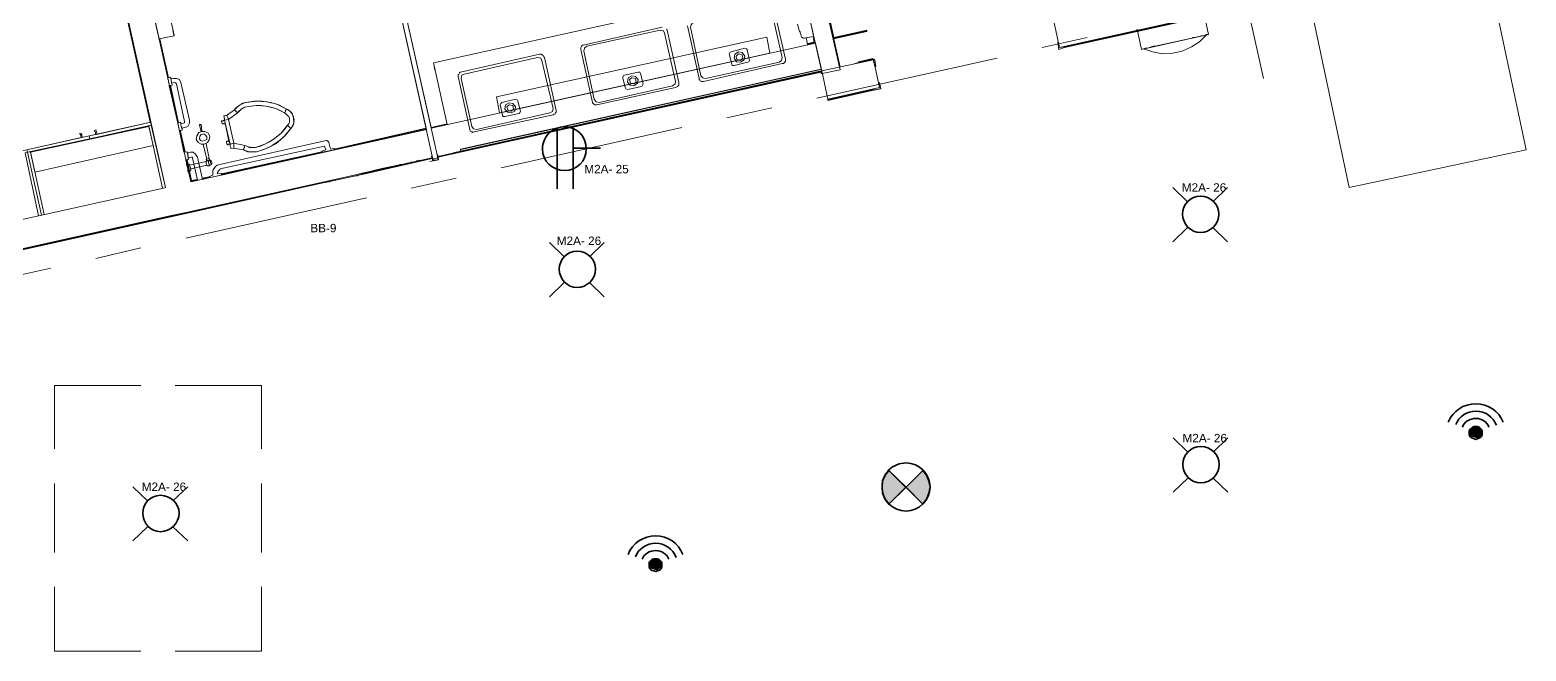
# Model space of a CAD drawing. Header units: millimetres. Extents: x 0.7 to 36.3, y 0.7 to 47.9.
# Drawn here: x 23.461 to 27.508, y 9.896 to 11.575 of the extents above; entities that cross this region are included whole.
import ezdxf

# ---------------------------------------------------------------- set-up
doc = ezdxf.new("R2010")
doc.units = ezdxf.units.MM
doc.header["$LTSCALE"] = 0.007
doc.layers.add('PDF2_Geometry', color=7, linetype='Continuous')
doc.layers.add('PDF_Text', color=7, linetype='Continuous')
for name, color, linetype, true_color in [('PDF2_Solid Fills', 7, 'Continuous', 0x7f7f7f), ('PDF_Geometry', 7, 'Continuous', 0x777777), ('PDF_Solid Fills', 7, 'Continuous', 0xffffff)]:
    doc.layers.add(name, color=color, linetype=linetype, true_color=true_color)
doc.styles.add('PDF Arial', font='arial.ttf')

msp = doc.modelspace()

# ---------------------------------------------------------------- hatches: boundary and pattern name
at = {"layer": 'PDF2_Solid Fills', "transparency": 33554559}
for points in [[(25.8305, 10.3414), (25.7872, 10.3847), (25.7839, 10.3847), (25.7672, 10.358), (25.7655, 10.3414), (25.7739, 10.3064), (25.7855, 10.2964)], [(25.8922, 10.3614), (25.8772, 10.3847), (25.8739, 10.3847), (25.8305, 10.3414), (25.8772, 10.2947), (25.8939, 10.333)]]:
    msp.add_hatch(color=256, dxfattribs=at).paths.add_polyline_path(points)
at = {"layer": 'PDF_Solid Fills', "transparency": 33554559}
for points in [[(27.3888, 10.4949), (27.3805, 10.5033), (27.3622, 10.5033), (27.3539, 10.4933), (27.3572, 10.4766), (27.3755, 10.4716), (27.3872, 10.4783)], [(25.1703, 10.1377), (25.1619, 10.146), (25.1436, 10.146), (25.1353, 10.136), (25.1386, 10.1194), (25.1569, 10.1144), (25.1686, 10.121)]]:
    msp.add_hatch(color=7, dxfattribs=at).paths.add_polyline_path(points)

# ---------------------------------------------------------------- linework, layer by layer
at = {"layer": 'PDF2_Geometry', "lineweight": 35}
for points in [[(24.8872, 11.1454), (24.8872, 11.3104)], [(24.9305, 11.1454), (24.9305, 11.3104)], [(25.0038, 11.2554), (24.9305, 11.2554)], [(25.8755, 10.2931), (25.7839, 10.3847)], [(25.7839, 10.2931), (25.8755, 10.3847)]]:
    msp.add_lwpolyline(points, dxfattribs=at)
msp.add_lwpolyline([(25.8955, 10.3397, 0.413494), (25.8305, 10.4047, 0.423077), (25.7655, 10.3397, 0.413494), (25.8305, 10.2747)], format="xyb", dxfattribs=at)
for points in [[(25.8305, 10.3397), (25.7839, 10.3847), (25.7739, 10.3714), (25.7672, 10.3564), (25.7655, 10.3397), (25.7672, 10.323), (25.7739, 10.3064), (25.7839, 10.2931)], [(25.8305, 10.3397), (25.8755, 10.2931), (25.8855, 10.3064), (25.8922, 10.323), (25.8955, 10.3397), (25.8922, 10.3564), (25.8855, 10.3714), (25.8755, 10.3847)]]:
    msp.add_lwpolyline(points, close=True, dxfattribs=at)
msp.add_arc((24.9069, 11.2539), 0.0597, 89.7603, 180.2397, dxfattribs=at)
for points in [[(24.9072, 11.3137), (24.9405, 11.3137), (24.9655, 11.287), (24.9655, 11.2537)], [(24.9072, 11.1954), (24.8738, 11.1954), (24.8472, 11.2204), (24.8472, 11.2537)], [(24.9655, 11.2537), (24.9655, 11.2204), (24.9405, 11.1954), (24.9072, 11.1954)], [(25.8955, 10.3397), (25.8955, 10.3047), (25.8655, 10.2747), (25.8305, 10.2747)]]:
    msp.add_open_spline(points, degree=3, dxfattribs=at)
at = {"layer": 'PDF_Geometry', "lineweight": 9}
for points in [[(23.419, 12.9828), (23.3624, 13.2428), (23.3607, 13.2428), (23.359, 13.2428), (23.4174, 12.9811), (23.4174, 12.9828), (23.419, 12.9828), (23.7907, 11.3145)], [(23.7857, 11.3262), (23.4174, 12.9811), (23.4174, 12.9828)], [(23.7874, 11.3262), (23.419, 12.9828), (23.7874, 11.3262)], [(25.6506, 11.4745), (25.5923, 11.7329), (25.529, 12.0228), (25.5306, 12.0228), (25.594, 11.7329), (25.5306, 12.0228), (25.5956, 11.7329), (25.6356, 11.5545), (25.724, 11.5745), (25.724, 11.5729), (25.724, 11.5712), (25.634, 11.5512), (25.724, 11.5712)], [(26.7972, 11.4445), (26.6772, 11.9828)], [(23.7207, 11.9528), (23.7224, 11.9428), (23.7257, 11.9295), (23.7224, 11.9428), (23.724, 11.9428), (23.7274, 11.9312), (23.7257, 11.9295), (23.7307, 11.9095), (23.7707, 11.9178), (23.7307, 11.9095), (23.7307, 11.9078), (23.7307, 11.9062), (23.7307, 11.9045), (23.7324, 11.9012), (23.7324, 11.8995), (23.8074, 11.5612), (23.809, 11.5579), (23.809, 11.5562), (23.809, 11.5545), (23.809, 11.5529), (23.809, 11.5512)], [(23.774, 11.9045), (23.7707, 11.9178), (23.7707, 11.9162), (23.7724, 11.9145), (23.7724, 11.9128), (23.7724, 11.9112), (23.774, 11.9078), (23.849, 11.5695), (23.849, 11.5679), (23.849, 11.5645), (23.8507, 11.5629), (23.8507, 11.5612), (23.8507, 11.5595), (23.8474, 11.5729)], [(24.284, 11.2529), (24.5323, 11.3079), (24.284, 11.2529), (24.5323, 11.3095), (24.4457, 11.6979), (24.459, 11.7012), (24.5457, 11.3112), (24.589, 11.3195), (24.5457, 11.3112), (24.589, 11.3212)], [(24.564, 11.2295), (24.459, 11.7012), (24.4457, 11.6979), (24.5507, 11.2262), (24.564, 11.2295), (24.5507, 11.2262)], [(25.6323, 11.5529), (25.724, 11.5729), (25.634, 11.5529), (25.594, 11.7329), (25.6523, 11.4745), (25.634, 11.5512)], [(27.0293, 11.1497), (27.5075, 11.2513), (27.406, 11.7313)], [(25.239, 11.5862), (25.2706, 11.4445), (25.2706, 11.4412), (25.2723, 11.4395), (25.274, 11.4379), (25.2773, 11.4362), (25.279, 11.4362), (25.2823, 11.4362), (25.4956, 11.4845), (25.499, 11.4845), (25.5006, 11.4862), (25.5023, 11.4879), (25.504, 11.4912), (25.504, 11.4929), (25.504, 11.4962), (25.4723, 11.6379)], [(25.5673, 11.6179), (25.5806, 11.5595), (25.579, 11.5579), (25.5556, 11.5529), (25.554, 11.5529), (25.5523, 11.5529), (25.5506, 11.5545), (25.549, 11.5545), (25.549, 11.5562), (25.5473, 11.5562), (25.5456, 11.5629), (25.544, 11.5679), (25.544, 11.5695), (25.544, 11.5712), (25.5423, 11.5712), (25.5373, 11.5912)], [(26.2589, 11.5295), (26.7956, 11.6479), (26.2589, 11.5295), (26.5139, 11.5862), (26.7956, 11.6495), (26.7956, 11.6479), (26.7956, 11.6462), (26.2589, 11.5279), (26.2439, 11.5229), (26.2406, 11.5412), (26.2423, 11.5429)], [(26.9272, 11.6295), (27.0289, 11.1495)], [(25.1706, 11.5829), (24.9573, 11.5345), (24.9557, 11.5345), (24.954, 11.5329), (24.9523, 11.5312), (24.9507, 11.5279), (24.9507, 11.5245), (24.9507, 11.5229), (24.9823, 11.3795), (24.9823, 11.3779), (24.984, 11.3762), (24.9856, 11.3745), (24.989, 11.3729), (24.9906, 11.3729), (24.994, 11.3729), (25.2073, 11.4195), (25.2106, 11.4212), (25.2123, 11.4229), (25.214, 11.4245), (25.2156, 11.4262), (25.2156, 11.4295), (25.2156, 11.4329), (25.184, 11.5745), (25.1823, 11.5779)], [(26.4673, 11.5229), (26.4556, 11.5779), (26.4673, 11.5229)], [(23.8107, 11.5512), (23.8507, 11.5595), (23.8107, 11.5512), (23.834, 11.4462), (23.8407, 11.4479)], [(23.8124, 11.5512), (23.8357, 11.4462)], [(25.5823, 11.5429), (25.564, 11.5379)], [(25.5856, 11.5395), (25.564, 11.5362)], [(25.5823, 11.5412), (25.579, 11.5579), (25.584, 11.5395)], [(25.584, 11.5412), (25.579, 11.5579)], [(25.6523, 11.4745), (25.6356, 11.5512)], [(26.1989, 11.5279), (26.3206, 11.5545)], [(26.6039, 11.5529), (26.5123, 11.5329), (26.5056, 11.5312), (26.5006, 11.5312), (26.4939, 11.5295), (26.4889, 11.5279), (26.4823, 11.5262), (26.4773, 11.5262), (26.4739, 11.5245), (26.4723, 11.5245), (26.4673, 11.5229), (26.6489, 11.5629), (26.6439, 11.5629), (26.6422, 11.5629), (26.6389, 11.5612), (26.6339, 11.5595), (26.6289, 11.5595), (26.6223, 11.5579), (26.6156, 11.5562), (26.6106, 11.5545), (26.6056, 11.5545)], [(25.3656, 11.4995), (25.3673, 11.5095), (25.3773, 11.5162), (25.3873, 11.5145), (25.394, 11.5045)], [(25.589, 11.3912), (26.0773, 11.4995)], [(25.744, 11.4945), (25.744, 11.4962), (25.6923, 11.4845), (25.7023, 11.4862), (25.7023, 11.4879), (25.7023, 11.4895), (25.7406, 11.4979), (25.7406, 11.4962), (25.7423, 11.4945), (25.7023, 11.4862)], [(25.7023, 11.4879), (25.7406, 11.4962)], [(25.7023, 11.4879), (25.7406, 11.4962), (25.7023, 11.4879)], [(25.744, 11.4962), (25.7423, 11.4945), (25.7456, 11.4945), (25.749, 11.4762), (25.7456, 11.4762), (25.7423, 11.4912)], [(25.7456, 11.4945), (25.749, 11.4762), (25.7456, 11.4762)], [(24.5557, 11.4662), (24.554, 11.4762), (24.5557, 11.4662)], [(25.6023, 11.4645), (25.5973, 11.4629), (25.6006, 11.4645), (24.564, 11.2329), (25.6023, 11.4629)], [(25.6006, 11.4629), (25.6023, 11.4579), (25.6006, 11.4629), (24.564, 11.2329)], [(25.604, 11.4579), (25.6023, 11.4579), (25.6006, 11.4579), (25.6006, 11.4612), (24.564, 11.2312)], [(24.6323, 11.2479), (25.5973, 11.4629), (24.6323, 11.2479)], [(25.5956, 11.4679), (25.6006, 11.4695), (25.6023, 11.4645), (25.6006, 11.4695)], [(23.8374, 11.4245), (23.8374, 11.4262), (23.8374, 11.4295), (23.8357, 11.4329), (23.8357, 11.4379), (23.834, 11.4412), (23.834, 11.4445), (23.834, 11.4462)], [(23.8724, 11.3045), (23.8724, 11.3062), (23.8724, 11.3095), (23.8707, 11.3129), (23.869, 11.3179), (23.869, 11.3212), (23.869, 11.3245), (23.8674, 11.3262), (23.869, 11.3245), (23.869, 11.3212), (23.869, 11.3179), (23.8707, 11.3145), (23.8707, 11.3129), (23.8707, 11.3095), (23.8724, 11.3095), (23.879, 11.3112), (23.8874, 11.3145), (23.8924, 11.3229), (23.8924, 11.3312), (23.869, 11.4329), (23.8657, 11.4412), (23.8574, 11.4445), (23.849, 11.4445), (23.8424, 11.4429), (23.8424, 11.4412), (23.8424, 11.4379), (23.844, 11.4362), (23.844, 11.4329), (23.844, 11.4312), (23.8457, 11.4279), (23.8457, 11.4262), (23.8374, 11.4245), (23.8607, 11.3229), (23.8674, 11.3262)], [(23.8407, 11.4262), (23.8624, 11.3245), (23.839, 11.4262), (23.8624, 11.3245)], [(23.8424, 11.4429), (23.8407, 11.4462), (23.8407, 11.4479), (23.8407, 11.4462), (23.8424, 11.4429), (23.8424, 11.4395), (23.844, 11.4345), (23.844, 11.4312), (23.8457, 11.4279), (23.8457, 11.4262)], [(23.844, 11.4312), (23.8524, 11.4329), (23.8557, 11.4312), (23.8574, 11.4295), (23.879, 11.3279), (23.879, 11.3245), (23.8757, 11.3229), (23.869, 11.3212)], [(24.789, 11.2829), (25.399, 11.4195), (24.789, 11.2829)], [(25.0773, 11.4345), (25.079, 11.4462), (25.089, 11.4512), (25.099, 11.4495), (25.1056, 11.4412)], [(24.0024, 11.2629), (24.0024, 11.2662), (24.0024, 11.2629), (24.0024, 11.2612), (24.004, 11.2579), (24.004, 11.2562), (24.004, 11.2545), (24.0124, 11.2562), (24.0374, 11.2512), (24.054, 11.2462), (24.069, 11.2462), (24.074, 11.2462), (24.1007, 11.2545), (24.1257, 11.2679), (24.1474, 11.2862), (24.1657, 11.3079), (24.1673, 11.3095), (24.174, 11.3212), (24.1757, 11.3345), (24.174, 11.3379), (24.169, 11.3512), (24.159, 11.3595), (24.1557, 11.3612), (24.129, 11.3745), (24.1024, 11.3812), (24.074, 11.3829), (24.0457, 11.3795), (24.044, 11.3795), (24.029, 11.3729), (24.0157, 11.3629), (24.014, 11.3595), (23.9924, 11.3445), (23.984, 11.3429)], [(24.0324, 11.3762), (24.044, 11.3795), (24.0674, 11.3829), (24.089, 11.3829), (24.1124, 11.3795), (24.134, 11.3729), (24.1557, 11.3612)], [(24.774, 11.3679), (24.7673, 11.3762), (24.7573, 11.3779), (24.7473, 11.3729), (24.7457, 11.3612)], [(23.9924, 11.3445), (23.984, 11.3429), (23.9857, 11.3429), (23.9857, 11.3412), (23.9857, 11.3395), (23.9857, 11.3362), (23.9874, 11.3345), (23.9874, 11.3312), (24.0024, 11.2662), (24.0124, 11.2695), (23.9974, 11.3329), (23.9874, 11.3312), (23.979, 11.3295), (23.9807, 11.3295), (23.9824, 11.3295), (23.984, 11.3295), (23.9857, 11.3312), (23.9874, 11.3312), (23.989, 11.3229), (23.999, 11.2745), (24.0024, 11.2662), (23.999, 11.2662), (23.9974, 11.2662), (23.9957, 11.2645), (23.994, 11.2645), (23.9924, 11.2729), (23.994, 11.2645)], [(23.9974, 11.3329), (23.9874, 11.3312), (23.9857, 11.3429)], [(24.014, 11.3595), (23.9924, 11.3445), (23.994, 11.3429), (23.994, 11.3412), (23.9957, 11.3379), (23.9974, 11.3362), (23.9974, 11.3329), (24.0224, 11.3512), (24.0274, 11.3562), (24.0224, 11.3512), (23.9974, 11.3329), (24.0124, 11.2695), (24.0424, 11.2629), (24.0507, 11.2595), (24.0424, 11.2629), (24.0124, 11.2695)], [(24.0474, 11.3679), (24.0407, 11.3662), (24.0357, 11.3629), (24.0307, 11.3595), (24.0257, 11.3562), (24.0224, 11.3512), (24.0207, 11.3529), (24.019, 11.3545), (24.0174, 11.3562), (24.0157, 11.3579), (24.014, 11.3579), (24.014, 11.3595), (24.0224, 11.3679)], [(24.0624, 11.2579), (24.0707, 11.2579), (24.084, 11.2612), (24.0957, 11.2662), (24.109, 11.2729), (24.119, 11.2795), (24.1307, 11.2879), (24.1407, 11.2962), (24.149, 11.3062), (24.1574, 11.3179), (24.1407, 11.2962), (24.119, 11.2795), (24.0957, 11.2662), (24.0707, 11.2579), (24.0624, 11.2579), (24.0707, 11.2579), (24.0957, 11.2662), (24.119, 11.2795), (24.1407, 11.2962), (24.1574, 11.3179), (24.1607, 11.3212), (24.1624, 11.3262), (24.1624, 11.3312), (24.1624, 11.3362), (24.1607, 11.3412), (24.1574, 11.3445), (24.154, 11.3479), (24.149, 11.3512), (24.1257, 11.3629), (24.099, 11.3695), (24.0724, 11.3712), (24.0474, 11.3679), (24.0407, 11.3662), (24.0474, 11.3679), (24.0724, 11.3712), (24.099, 11.3695), (24.1257, 11.3629), (24.149, 11.3512), (24.154, 11.3479), (24.1574, 11.3445), (24.1607, 11.3412), (24.1624, 11.3362), (24.1624, 11.3312), (24.1624, 11.3262), (24.1607, 11.3212), (24.1574, 11.3179), (24.159, 11.3162), (24.1607, 11.3145), (24.1624, 11.3129), (24.164, 11.3112), (24.1657, 11.3095), (24.1673, 11.3095), (24.1524, 11.2912), (24.1357, 11.2762), (24.1157, 11.2629), (24.0957, 11.2529), (24.074, 11.2462), (24.0607, 11.2445), (24.049, 11.2462), (24.0374, 11.2512)], [(24.1707, 11.3479), (24.164, 11.3562), (24.1557, 11.3612), (24.154, 11.3612), (24.154, 11.3595), (24.1524, 11.3579), (24.1524, 11.3562), (24.1507, 11.3529), (24.149, 11.3512), (24.1257, 11.3629), (24.099, 11.3695), (24.0724, 11.3712), (24.0474, 11.3679), (24.059, 11.3695), (24.0724, 11.3712), (24.0857, 11.3712), (24.099, 11.3695), (24.1124, 11.3662), (24.1257, 11.3629), (24.1374, 11.3579), (24.149, 11.3512)], [(24.174, 11.3312), (24.174, 11.3379), (24.1723, 11.3445)], [(25.3456, 11.3379), (25.4673, 11.3645)], [(23.3057, 11.2195), (23.4524, 11.2512), (23.599, 11.2845), (23.5974, 11.2929), (23.5957, 11.2962), (23.5957, 11.2945), (23.5974, 11.2929), (23.599, 11.2845)], [(23.7824, 11.3162), (23.4624, 11.2445), (23.7824, 11.3162)], [(23.4624, 11.2445), (23.7824, 11.3145)], [(23.7757, 11.3145), (23.5007, 11.2545)], [(23.6007, 11.2845), (23.6207, 11.2895), (23.6224, 11.2812), (23.789, 11.3179), (23.7874, 11.3262), (23.6207, 11.2895), (23.639, 11.2929), (23.6374, 11.3012), (23.6357, 11.3045), (23.6357, 11.3029), (23.6374, 11.3012), (23.639, 11.2929)], [(23.6407, 11.2929), (23.7874, 11.3262), (23.789, 11.3179)], [(23.8274, 11.1495), (23.789, 11.3179), (23.7824, 11.3162), (23.819, 11.1479)], [(23.8657, 11.3029), (23.864, 11.3045), (23.864, 11.3079), (23.8624, 11.3112), (23.8624, 11.3162), (23.8607, 11.3195), (23.8607, 11.3229)], [(23.8724, 11.3062), (23.8724, 11.3045), (23.8657, 11.3029), (23.879, 11.2445), (23.8657, 11.3029), (23.8774, 11.2445), (23.8857, 11.2462)], [(23.8674, 11.3045), (23.8807, 11.2462)], [(23.8724, 11.3079), (23.8724, 11.3095)], [(23.919, 11.3195), (23.919, 11.3179), (23.924, 11.3012)], [(23.9257, 11.3029), (23.924, 11.3195), (23.9224, 11.3195)], [(23.9257, 11.3029), (23.924, 11.3012), (23.9257, 11.3029)], [(24.0124, 11.2562), (24.0374, 11.2512), (24.039, 11.2529), (24.039, 11.2545), (24.039, 11.2562), (24.0407, 11.2579), (24.0407, 11.2612), (24.0424, 11.2629), (24.0474, 11.2612), (24.054, 11.2579), (24.059, 11.2579), (24.0657, 11.2579), (24.0707, 11.2579), (24.0957, 11.2662), (24.119, 11.2795), (24.1407, 11.2962), (24.1574, 11.3179)], [(24.1673, 11.3095), (24.1723, 11.3179), (24.1757, 11.3279)], [(24.534, 11.3062), (24.284, 11.2512)], [(24.589, 11.3195), (24.5457, 11.3095)], [(24.7357, 11.2029), (25.224, 11.3112)], [(23.929, 11.2662), (23.939, 11.2262)], [(23.9474, 11.2212), (23.9457, 11.2279), (23.9374, 11.2679)], [(24.004, 11.2545), (24.0124, 11.2562), (24.0124, 11.2579), (24.0124, 11.2595), (24.0124, 11.2629), (24.0124, 11.2662), (24.0124, 11.2695), (24.0024, 11.2662)], [(24.0507, 11.2595), (24.0424, 11.2629)], [(24.0607, 11.2579), (24.0524, 11.2595)], [(24.6257, 11.2529), (24.6257, 11.2479), (24.6257, 11.2529), (24.6307, 11.2529)], [(24.7057, 11.2645), (24.6473, 11.2512)], [(23.499, 11.0762), (23.4624, 11.2462), (23.454, 11.2445), (23.4924, 11.0745), (23.454, 11.2445), (23.4474, 11.2429), (23.484, 11.0729)], [(23.914, 11.1695), (23.8974, 11.1662), (23.914, 11.1695), (23.9007, 11.2295), (23.9007, 11.2312), (23.8974, 11.2312), (23.889, 11.2295), (23.889, 11.2279), (23.8907, 11.2262), (23.8824, 11.2245), (23.8957, 11.1645)], [(23.8857, 11.2245), (23.8974, 11.1679), (23.8974, 11.1662), (23.884, 11.2245), (23.8974, 11.1662), (23.8974, 11.1679), (23.914, 11.1712)], [(23.8924, 11.2129), (23.884, 11.2145)], [(23.9474, 11.1762), (23.9274, 11.1712), (23.914, 11.2312), (23.909, 11.2395), (23.9024, 11.2445), (23.894, 11.2445), (23.8857, 11.2429), (23.8857, 11.2462), (23.8857, 11.2429), (23.8874, 11.2379), (23.889, 11.2345), (23.889, 11.2295), (23.889, 11.2279), (23.8907, 11.2262)], [(23.889, 11.2312), (23.889, 11.2329), (23.8874, 11.2345), (23.8874, 11.2379), (23.8874, 11.2395), (23.8874, 11.2429)], [(23.9507, 11.2112), (23.9507, 11.2129), (23.949, 11.2162), (23.949, 11.2212), (23.9474, 11.2229), (23.9424, 11.2229), (23.9374, 11.2195), (23.8924, 11.2095), (23.8924, 11.2129), (23.8924, 11.2095), (23.894, 11.2045), (23.8957, 11.1979), (23.8957, 11.1962)], [(23.9457, 11.2279), (23.944, 11.2279), (23.939, 11.2262), (23.9374, 11.2262), (23.939, 11.2195)], [(23.9374, 11.2195), (23.9374, 11.2179), (23.9374, 11.2145), (23.939, 11.2095), (23.939, 11.2079), (23.9457, 11.2079), (23.9507, 11.2112), (23.9524, 11.2129)], [(23.944, 11.2212), (23.944, 11.2162), (23.9457, 11.2112), (23.9457, 11.2079)], [(23.9507, 11.2229), (23.949, 11.2212)], [(23.9507, 11.2112), (23.9507, 11.2112)], [(24.2507, 11.2462), (23.979, 11.1862)], [(24.2507, 11.2445), (23.979, 11.1829)], [(24.549, 11.2295), (24.359, 11.1862), (24.549, 11.2295), (24.359, 11.1879)], [(24.549, 11.2279), (24.359, 11.1845)], [(24.4823, 11.2145), (24.4807, 11.2145), (24.4773, 11.2145), (24.4723, 11.2129), (24.4657, 11.2112), (24.459, 11.2095), (24.4407, 11.2062), (24.4557, 11.2095), (24.4623, 11.2112), (24.469, 11.2129), (24.474, 11.2129), (24.479, 11.2145), (24.4823, 11.2145), (24.484, 11.2162)], [(24.5623, 11.2379), (24.564, 11.2379), (24.5657, 11.2245), (24.5423, 11.2195), (24.5507, 11.2212), (24.5473, 11.2345), (24.549, 11.2345)], [(24.5523, 11.2229), (24.564, 11.2245), (24.5523, 11.2229)], [(24.5523, 11.2229), (24.564, 11.2245)], [(24.6323, 11.2479), (24.6257, 11.2479), (24.6323, 11.2479)], [(23.889, 11.1912), (23.8957, 11.1962), (23.8957, 11.1979)], [(23.8957, 11.1995), (23.939, 11.2095)], [(23.9157, 11.1695), (23.9124, 11.1679)], [(23.9457, 11.1779), (23.9274, 11.1745)], [(24.3573, 11.1845), (24.259, 11.1629), (24.3573, 11.1845)], [(24.3423, 11.1812), (24.274, 11.1662), (24.3423, 11.1812)], [(24.4923, 11.1479), (24.614, 11.1745)], [(24.2573, 11.1629), (23.879, 11.0779), (23.879, 11.0795), (22.3141, 10.7312), (23.879, 11.0779), (23.879, 11.0795), (22.3141, 10.7312), (22.3141, 10.7329), (23.879, 11.0812), (24.2573, 11.1645), (23.879, 11.0795), (24.2573, 11.1645)], [(23.639, 10.9579), (23.7607, 10.9862)], [(23.0291, 10.8229), (23.5174, 10.9312)]]:
    msp.add_lwpolyline(points, dxfattribs=at)
at = {"layer": 'PDF_Geometry', "lineweight": 18}
for points in [[(23.489, 12.9978), (23.8957, 11.1645), (24.534, 11.3062)], [(22.2958, 10.8096), (23.8224, 11.1479), (23.8274, 11.1495), (23.419, 12.9828)], [(24.5457, 11.3095), (25.5856, 11.5395), (25.6023, 11.4645), (24.564, 11.2329)], [(24.549, 11.2295), (23.879, 11.0812), (23.839, 11.0729), (22.3141, 10.7329)]]:
    msp.add_lwpolyline(points, dxfattribs=at)
for points in [[(25.5923, 11.7329), (25.529, 12.0228), (25.4806, 12.0112), (25.544, 11.7212), (25.604, 11.4579), (25.6523, 11.4679)], [(26.2456, 11.5279), (26.7956, 11.6495), (26.7789, 11.7262), (26.2289, 11.6029)], [(25.619, 11.3879), (25.759, 11.4195), (25.7423, 11.4945), (25.6023, 11.4645)]]:
    msp.add_lwpolyline(points, close=True, dxfattribs=at)
at = {"layer": 'PDF_Geometry', "lineweight": 9}
for points in [[(24.589, 11.3195), (24.5523, 11.4862), (25.5273, 11.7029), (24.5523, 11.4862)], [(25.4956, 11.5012), (25.494, 11.4929), (25.4873, 11.4879), (25.289, 11.4445), (25.2806, 11.4462), (25.2756, 11.4512), (25.2473, 11.5829), (25.249, 11.5895), (25.254, 11.5945), (25.454, 11.6395), (25.4623, 11.6379), (25.4656, 11.6312)], [(26.6489, 11.5629), (26.6372, 11.6179)], [(25.2073, 11.4362), (25.2056, 11.4295), (25.199, 11.4245), (25.0006, 11.3795), (24.9923, 11.3812), (24.9873, 11.3879), (24.959, 11.5179), (24.9607, 11.5262), (24.9673, 11.5312), (25.1656, 11.5745), (25.174, 11.5729), (25.1773, 11.5662)], [(23.834, 11.4462), (23.8107, 11.5512)], [(25.4623, 11.5129), (25.454, 11.5562), (24.7223, 11.3945), (24.7307, 11.3512), (25.4623, 11.5129), (24.7307, 11.3512), (24.7223, 11.3945), (25.454, 11.5562)], [(25.5606, 11.5545), (25.564, 11.5362)], [(25.564, 11.5362), (25.584, 11.5412)], [(26.2589, 11.5295), (26.2456, 11.5279), (26.2423, 11.5429), (26.2406, 11.5412), (26.2439, 11.5229), (26.2589, 11.5279)], [(26.6439, 11.5629), (26.6239, 11.5429), (26.6023, 11.5295), (26.5773, 11.5179), (26.5523, 11.5129), (26.5239, 11.5112), (26.4973, 11.5162), (26.4723, 11.5245), (26.4973, 11.5162), (26.5239, 11.5112), (26.5523, 11.5129), (26.5773, 11.5179), (26.6023, 11.5295), (26.6239, 11.5429)], [(24.6257, 11.4612), (24.839, 11.5095), (24.8423, 11.5095), (24.8457, 11.5079), (24.8473, 11.5079), (24.849, 11.5062), (24.8507, 11.5029), (24.8523, 11.5012), (24.884, 11.3579), (24.884, 11.3562), (24.884, 11.3529), (24.8823, 11.3512), (24.8807, 11.3479), (24.879, 11.3479), (24.8757, 11.3462), (24.6623, 11.2995), (24.659, 11.2979), (24.6573, 11.2995), (24.654, 11.2995), (24.6523, 11.3012), (24.6507, 11.3045), (24.6507, 11.3062), (24.619, 11.4495), (24.619, 11.4512), (24.619, 11.4545), (24.6207, 11.4562), (24.6223, 11.4595), (24.624, 11.4612)], [(24.6557, 11.3145), (24.6607, 11.3079), (24.669, 11.3062), (24.8673, 11.3512), (24.874, 11.3545), (24.8757, 11.3629), (24.8457, 11.4929), (24.8423, 11.4995), (24.834, 11.5012), (24.6357, 11.4562), (24.629, 11.4529), (24.6273, 11.4445)], [(25.4023, 11.4879), (25.4056, 11.4895), (25.4073, 11.4929), (25.4006, 11.5212), (25.399, 11.5245), (25.394, 11.5262), (25.3573, 11.5162), (25.354, 11.5145), (25.3523, 11.5112), (25.359, 11.4829), (25.3606, 11.4795), (25.3656, 11.4795)], [(25.394, 11.5045), (25.3923, 11.4945), (25.3823, 11.4879), (25.3723, 11.4895), (25.3656, 11.4995), (25.3673, 11.5095), (25.3773, 11.5162), (25.3873, 11.5145)], [(25.3823, 11.4929), (25.389, 11.4995), (25.3873, 11.5079), (25.3773, 11.5112), (25.3706, 11.5045), (25.3723, 11.4962)], [(25.5823, 11.4595), (24.6057, 11.2429)], [(25.5956, 11.4679), (24.6307, 11.2529), (24.6257, 11.2529), (25.6006, 11.4695)], [(25.5973, 11.4629), (24.6323, 11.2479), (24.6257, 11.2479), (25.6006, 11.4645), (25.5973, 11.4629), (25.6023, 11.4645), (24.6257, 11.2479), (24.6323, 11.2479)], [(25.1156, 11.4229), (25.1173, 11.4262), (25.119, 11.4295), (25.1123, 11.4579), (25.1106, 11.4612), (25.1056, 11.4612), (25.069, 11.4529), (25.0656, 11.4512), (25.064, 11.4462), (25.0706, 11.4195), (25.0723, 11.4162), (25.0773, 11.4145)], [(25.1056, 11.4412), (25.104, 11.4312), (25.094, 11.4245), (25.084, 11.4262), (25.0773, 11.4345), (25.079, 11.4462), (25.089, 11.4512), (25.099, 11.4495)], [(25.094, 11.4295), (25.1006, 11.4345), (25.099, 11.4445), (25.089, 11.4462), (25.0823, 11.4412), (25.0856, 11.4312)], [(25.744, 11.4162), (25.744, 11.4129), (25.7623, 11.4162), (25.759, 11.4329), (25.7556, 11.4312), (25.759, 11.4329), (25.7623, 11.4162), (25.759, 11.4162), (25.619, 11.3845), (25.619, 11.3862), (25.744, 11.4145), (25.619, 11.3862), (25.619, 11.3879)], [(24.7457, 11.3412), (24.7407, 11.3412), (24.739, 11.3445), (24.7323, 11.3729), (24.734, 11.3762), (24.7373, 11.3795), (24.774, 11.3879), (24.779, 11.3862), (24.7807, 11.3829), (24.7873, 11.3562), (24.7857, 11.3512), (24.784, 11.3495)], [(24.7457, 11.3612), (24.7523, 11.3529), (24.7623, 11.3512), (24.7723, 11.3562), (24.774, 11.3679), (24.7673, 11.3762), (24.7573, 11.3779), (24.7473, 11.3729)], [(24.7623, 11.3562), (24.754, 11.3579), (24.7507, 11.3679), (24.7573, 11.3729), (24.7673, 11.3712), (24.769, 11.3612)], [(25.249, 11.3862), (25.2606, 11.3879)], [(24.0324, 11.3612), (24.029, 11.3579)], [(24.0374, 11.3645), (24.034, 11.3629)], [(23.474, 11.1912), (23.794, 11.2629), (23.7824, 11.3145), (23.4624, 11.2445)], [(23.6007, 11.2929), (23.6024, 11.2845), (23.6007, 11.2929), (23.599, 11.2945), (23.599, 11.2962)], [(23.6407, 11.3012), (23.6424, 11.2929), (23.6407, 11.3012), (23.639, 11.3045), (23.639, 11.3062), (23.639, 11.3045)], [(23.9107, 11.2795), (23.9157, 11.2712), (23.924, 11.2662), (23.9324, 11.2662), (23.9407, 11.2712), (23.9457, 11.2779), (23.9474, 11.2879), (23.9424, 11.2962), (23.934, 11.3012), (23.9257, 11.3012), (23.9174, 11.2979), (23.9124, 11.2895), (23.9107, 11.2795), (23.9157, 11.2712), (23.924, 11.2662), (23.9324, 11.2662), (23.9407, 11.2712), (23.9457, 11.2779), (23.9474, 11.2879), (23.9424, 11.2962), (23.934, 11.3012), (23.9257, 11.3012), (23.9174, 11.2979), (23.9124, 11.2895)], [(23.9207, 11.3195), (23.919, 11.3195), (23.9207, 11.3195), (23.9224, 11.3195)], [(23.9207, 11.3179), (23.919, 11.3179), (23.9207, 11.3179), (23.924, 11.3195)], [(23.919, 11.2812), (23.9224, 11.2762), (23.9274, 11.2745), (23.934, 11.2762), (23.939, 11.2795), (23.939, 11.2862), (23.9357, 11.2912), (23.9307, 11.2945), (23.924, 11.2929), (23.9207, 11.2879)], [(23.9807, 11.3212), (23.979, 11.3295)], [(23.989, 11.3229), (23.9874, 11.3212), (23.9857, 11.3212), (23.984, 11.3212), (23.9824, 11.3212), (23.9807, 11.3212)], [(24.9273, 11.3145), (24.9373, 11.3162)], [(23.454, 11.2445), (23.6224, 11.2812), (23.6207, 11.2895), (23.4524, 11.2512)], [(24.2507, 11.2445), (24.2507, 11.2479), (24.2607, 11.2512), (24.2573, 11.2612), (23.9757, 11.1995), (23.974, 11.1979), (23.9724, 11.1962), (23.9707, 11.1945), (23.969, 11.1929), (23.969, 11.1912), (23.9674, 11.1879), (23.969, 11.1862), (23.979, 11.1879), (23.979, 11.1829), (23.9474, 11.1762), (23.9457, 11.1795), (23.9557, 11.1829), (23.9557, 11.1895), (23.9557, 11.1962), (23.959, 11.2012), (23.9624, 11.2062), (23.9674, 11.2095), (23.974, 11.2112), (24.2623, 11.2762), (24.264, 11.2762), (24.2657, 11.2745), (24.2673, 11.2745), (24.2673, 11.2729), (24.269, 11.2729), (24.269, 11.2712), (24.274, 11.2529), (24.2823, 11.2545), (24.284, 11.2545), (24.284, 11.2512)], [(23.999, 11.2745), (23.9924, 11.2729), (23.994, 11.2745), (23.9957, 11.2745), (23.9974, 11.2745)], [(24.0524, 11.2595), (24.0607, 11.2579)], [(23.889, 11.1912), (23.8874, 11.1929), (23.8874, 11.1995), (23.8857, 11.2062), (23.884, 11.2112), (23.884, 11.2145), (23.884, 11.2112), (23.8857, 11.2062), (23.8874, 11.1995), (23.8874, 11.1929)], [(23.944, 11.2212), (23.9457, 11.2212), (23.9474, 11.2212), (23.9457, 11.2212)], [(23.9524, 11.2129), (23.9524, 11.2179), (23.9507, 11.2212), (23.9507, 11.2229), (23.9507, 11.2212), (23.9524, 11.2179)], [(23.979, 11.1845), (24.2507, 11.2445)], [(24.4557, 11.2095), (24.409, 11.1995), (24.394, 11.1962), (24.3807, 11.1929), (24.369, 11.1895), (24.359, 11.1879), (24.354, 11.1862), (24.3523, 11.1862), (24.354, 11.1862), (24.359, 11.1879), (24.369, 11.1895), (24.3807, 11.1929), (24.394, 11.1962), (24.409, 11.1995), (24.4557, 11.2095), (24.4707, 11.2129), (24.4857, 11.2162), (24.4973, 11.2179), (24.5057, 11.2195), (24.4973, 11.2179), (24.4857, 11.2162), (24.4707, 11.2129), (24.4557, 11.2095), (24.4657, 11.2112), (24.474, 11.2129), (24.4823, 11.2145), (24.489, 11.2162), (24.4923, 11.2179), (24.494, 11.2179), (24.4923, 11.2179), (24.489, 11.2162), (24.4823, 11.2145), (24.474, 11.2129), (24.4657, 11.2112), (24.4557, 11.2095), (24.409, 11.1995), (24.4007, 11.1962), (24.3907, 11.1945), (24.384, 11.1929), (24.3773, 11.1912), (24.374, 11.1912), (24.3723, 11.1912), (24.374, 11.1912), (24.3773, 11.1912), (24.384, 11.1929), (24.3907, 11.1945), (24.4007, 11.1962), (24.409, 11.1995)], [(24.5057, 11.2212), (24.5123, 11.2212), (24.514, 11.2229), (24.5123, 11.2212)], [(24.564, 11.2245), (24.5523, 11.2229), (24.549, 11.2345), (24.5473, 11.2345), (24.5507, 11.2212), (24.5423, 11.2195), (24.5657, 11.2245), (24.564, 11.2379), (24.5623, 11.2379)], [(24.549, 11.2295), (24.5507, 11.2212), (24.5423, 11.2195), (24.5657, 11.2245), (24.564, 11.2329), (24.5657, 11.2245), (24.5423, 11.2195), (24.5507, 11.2212)], [(23.9274, 11.1729), (23.9457, 11.1779)], [(24.2573, 11.1645), (24.2573, 11.1629), (24.359, 11.1845), (24.359, 11.1879), (24.359, 11.1845), (24.2573, 11.1629)], [(24.3473, 11.1829), (24.3457, 11.1812), (24.3423, 11.1812), (24.3457, 11.1812)], [(24.4257, 11.2029), (24.409, 11.1995), (24.4023, 11.1979), (24.3973, 11.1962), (24.3907, 11.1945), (24.3873, 11.1945), (24.384, 11.1929), (24.3823, 11.1929), (24.3857, 11.1929), (24.389, 11.1945), (24.394, 11.1962), (24.399, 11.1962), (24.4057, 11.1979)], [(24.4357, 11.2045), (24.4157, 11.2012), (24.429, 11.2029), (24.449, 11.2079)], [(24.274, 11.1662), (24.2707, 11.1645), (24.269, 11.1645), (24.2707, 11.1645)]]:
    msp.add_lwpolyline(points, close=True, dxfattribs=at)
at = {"layer": 'PDF_Geometry', "lineweight": 35}
for points in [[(26.5518, 11.1492), (26.5918, 11.1109)], [(26.7001, 11.1492), (26.6601, 11.1109)], [(26.5518, 11.0026), (26.5918, 11.0409)], [(26.7001, 11.0026), (26.6601, 11.0409)], [(24.8659, 11.0005), (24.9059, 10.9622)], [(25.0142, 11.0005), (24.9742, 10.9622)], [(24.8659, 10.8539), (24.9059, 10.8922)], [(25.0142, 10.8539), (24.9742, 10.8922)], [(26.5527, 10.4724), (26.5927, 10.4341)], [(26.701, 10.4724), (26.661, 10.4341)], [(26.5527, 10.3257), (26.5927, 10.3641)], [(26.701, 10.3257), (26.661, 10.3641)], [(23.7391, 10.3406), (23.7791, 10.3023)], [(23.8874, 10.3406), (23.8474, 10.3023)], [(23.7391, 10.1939), (23.7791, 10.2323)], [(23.8874, 10.1939), (23.8474, 10.2323)]]:
    msp.add_lwpolyline(points, dxfattribs=at)
at = {"layer": 'PDF_Geometry', "linetype": 'Continuous', "lineweight": 9}
msp.add_lwpolyline([(23.8824, 11.0129), (24.3707, 11.1212)], dxfattribs=at)
at = {"layer": 'PDF_Geometry', "color": 8, "lineweight": 9, "true_color": 0x7f7f7f}
for points in [[(23.5274, 10.4429), (23.5274, 10.6146), (23.7607, 10.6146)], [(23.854, 10.6146), (24.0874, 10.6146), (24.0874, 10.4429)], [(23.5274, 10.1629), (23.5274, 10.3496)], [(24.0874, 10.1629), (24.0874, 10.3496)], [(23.7607, 9.8963), (23.5274, 9.8963), (23.5274, 10.0696)], [(24.0874, 10.0696), (24.0874, 9.8963), (23.854, 9.8963)]]:
    msp.add_lwpolyline(points, dxfattribs=at)
at = {"layer": 'PDF_Geometry', "lineweight": 35}
for points in [[(27.3539, 10.4866), (27.3539, 10.4816), (27.3555, 10.4766), (27.3589, 10.4733), (27.3622, 10.4716), (27.3672, 10.4699), (27.3722, 10.4683), (27.3755, 10.4699), (27.3805, 10.4716), (27.3838, 10.4733), (27.3872, 10.4766), (27.3888, 10.4816), (27.3888, 10.4866), (27.3888, 10.4916), (27.3872, 10.4949), (27.3838, 10.4983), (27.3805, 10.5016), (27.3755, 10.5033), (27.3722, 10.5033), (27.3672, 10.5033), (27.3622, 10.5016), (27.3589, 10.4983), (27.3555, 10.4949), (27.3539, 10.4916)], [(25.1353, 10.1294), (25.1353, 10.1244), (25.1369, 10.1194), (25.1403, 10.116), (25.1436, 10.1144), (25.1486, 10.1127), (25.1536, 10.111), (25.1569, 10.1127), (25.1619, 10.1144), (25.1653, 10.116), (25.1686, 10.1194), (25.1703, 10.1244), (25.1703, 10.1294), (25.1703, 10.1344), (25.1686, 10.1377), (25.1653, 10.141), (25.1619, 10.1444), (25.1569, 10.146), (25.1536, 10.146), (25.1486, 10.146), (25.1436, 10.1444), (25.1403, 10.141), (25.1369, 10.1377), (25.1353, 10.1344)]]:
    msp.add_lwpolyline(points, close=True, dxfattribs=at)
for centre, radius, start, end in [((26.6268, 11.0775), 0.0484, 90.0411, 179.9589), ((24.9409, 10.9288), 0.0484, 90.0411, 179.9589), ((27.3716, 10.4853), 0.0796, 21.8256, 89.6006), ((26.6277, 10.4007), 0.0484, 90.0411, 179.9589), ((23.8141, 10.2689), 0.0484, 90.0411, 179.9589), ((25.153, 10.1281), 0.0796, 21.8256, 89.6006)]:
    msp.add_arc(centre, radius, start, end, dxfattribs=at)
for points in [[(26.6268, 11.1259), (26.6535, 11.1259), (26.6768, 11.1042), (26.6768, 11.0775)], [(26.6268, 11.0276), (26.6001, 11.0276), (26.5785, 11.0509), (26.5785, 11.0775)], [(26.6768, 11.0775), (26.6768, 11.0509), (26.6535, 11.0276), (26.6268, 11.0276)], [(24.9409, 10.9772), (24.9675, 10.9772), (24.9909, 10.9555), (24.9909, 10.9289)], [(24.9409, 10.8789), (24.9142, 10.8789), (24.8925, 10.9022), (24.8925, 10.9289)], [(24.9909, 10.9289), (24.9909, 10.9022), (24.9675, 10.8789), (24.9409, 10.8789)], [(27.2972, 10.5149), (27.3089, 10.5449), (27.3389, 10.5649), (27.3722, 10.5649)], [(27.3172, 10.5083), (27.3255, 10.5299), (27.3472, 10.5449), (27.3722, 10.5449)], [(27.3355, 10.5016), (27.3405, 10.5166), (27.3555, 10.5249), (27.3722, 10.5249)], [(27.3722, 10.5449), (27.3955, 10.5449), (27.4188, 10.5299), (27.4272, 10.5066)], [(27.3722, 10.5249), (27.3872, 10.5249), (27.4022, 10.5166), (27.4072, 10.5016)], [(26.6277, 10.4491), (26.6543, 10.4491), (26.6777, 10.4274), (26.6777, 10.4007)], [(26.6277, 10.3507), (26.601, 10.3507), (26.5793, 10.3741), (26.5793, 10.4007)], [(26.6777, 10.4007), (26.6777, 10.3741), (26.6543, 10.3507), (26.6277, 10.3507)], [(23.8141, 10.3173), (23.8407, 10.3173), (23.8641, 10.2956), (23.8641, 10.2689)], [(23.8141, 10.2189), (23.7874, 10.2189), (23.7657, 10.2423), (23.7657, 10.2689)], [(23.8641, 10.2689), (23.8641, 10.2423), (23.8407, 10.2189), (23.8141, 10.2189)], [(25.0786, 10.1577), (25.0903, 10.1877), (25.1203, 10.2077), (25.1536, 10.2077)], [(25.0986, 10.151), (25.1069, 10.1727), (25.1286, 10.1877), (25.1536, 10.1877)], [(25.1169, 10.1444), (25.1219, 10.1594), (25.1369, 10.1677), (25.1536, 10.1677)], [(25.1536, 10.1877), (25.1769, 10.1877), (25.2003, 10.1727), (25.2086, 10.1494)], [(25.1536, 10.1677), (25.1686, 10.1677), (25.1836, 10.1594), (25.1886, 10.1444)]]:
    msp.add_open_spline(points, degree=3, dxfattribs=at)

# ---------------------------------------------------------------- texts
at = {"layer": 'PDF_Text', "char_height": 0.02276, "attachment_point": 4, "style": 'PDF Arial'}
for s, insert in [('M2A- 25', (24.9603, 11.1991)), ('M2A- 26', (26.5764, 11.1493)), ('BB-9', (24.2191, 11.0396)), ('M2A- 26', (24.8857, 11.0052)), ('M2A- 26', (26.5783, 10.4718)), ('M2A- 26', (23.7631, 10.3402))]:
    msp.add_mtext(s, dxfattribs=dict(at, insert=insert))

doc.saveas('drawing.dxf')
